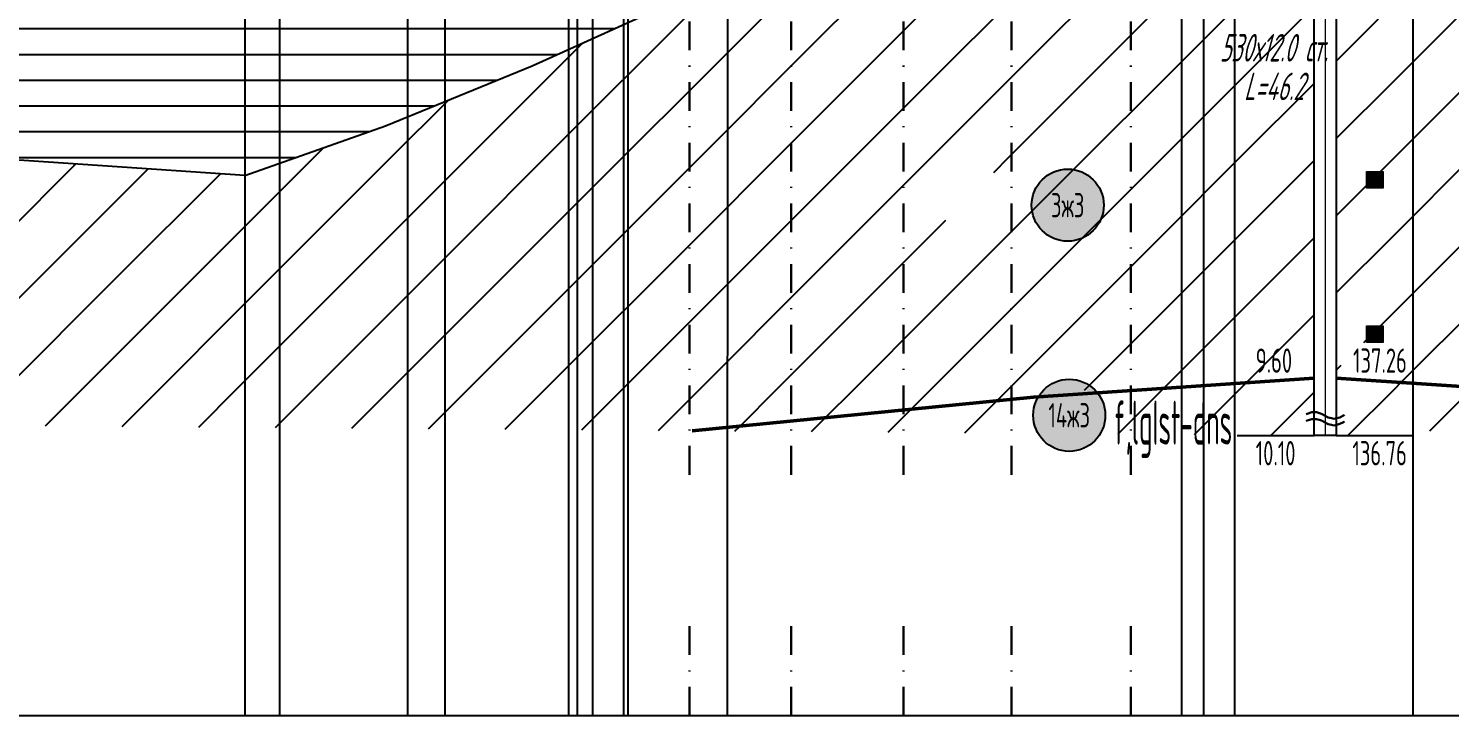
# Model space of a CAD drawing. Header units: metres. Extents: x -34 to 1749, y -3376 to -2956.
# Drawn here: x 1152.9 to 1281.8, y -3226.5 to -3164.2 of the extents above; entities that cross this region are included whole.
import ezdxf
from ezdxf.enums import TextEntityAlignment as Align

# ---------------------------------------------------------------- set-up
doc = ezdxf.new("R2010")
doc.units = ezdxf.units.M
doc.header["$LTSCALE"] = 0.2
doc.linetypes.add('DASHDOT', pattern=[27, 13, -7, 0, -7])
for name, color, linetype in [('МГТ_ИГ_Геология', 252, 'Continuous'), ('Примыкания', 7, 'Continuous'), ('Таблица', 7, 'Continuous'), ('Узлы', 7, 'Continuous'), ('Футляры', 7, 'Continuous')]:
    doc.layers.add(name, color=color, linetype=linetype)
doc.layers.add('МГТ_НВК_котлованы', color=7, linetype='Continuous', lineweight=30)
doc.styles.add('SPDS', font='SPDS', dxfattribs={"width": 0.7, "oblique": 15, "height": 2.5})
doc.styles.add('Стиль Simplex', font='simplex.shx')
pattern_1 = [(45, (-4.154, -2825.848), (0, 21), [9.8995, -19.79898]), (45, (9.846, -2839.848), (0, 21), [9.8995, -19.79898]), (45, (-4.154, -2839.848), (0, 21), [14.142, -15.55648]), (45, (5.846, -2829.848), (0, 21), [15.556, -14.14248]), (45, (2.846, -2839.848), (0, 21), [19.799, -9.89948]), (45, (-4.154, -2832.848), (0, 21), [19.799, -9.89948])]

# ---------------------------------------------------------------- blocks, each defined once
blk = doc.blocks.new('DN')
at = {"layer": 'МГТ_ИГ_Геология', "lineweight": 30, "flags": 128}
for points in [[(-0.126, -0.007), (-0.117, -0.002), (-0.073, 0.011), (-0.033, 0.011), (0.003, 0), (0.02, -0.007), (0.039, -0.019), (0.074, -0.037), (0.103, -0.043), (0.125, -0.048), (0.151, -0.043), (0.18, -0.036), (0.213, -0.019), (0.223, -0.012)], [(-0.126, -0.068), (-0.117, -0.063), (-0.073, -0.05), (-0.033, -0.05), (0.003, -0.059), (0.02, -0.067), (0.039, -0.079), (0.074, -0.098), (0.103, -0.103), (0.125, -0.108), (0.151, -0.103), (0.18, -0.095), (0.213, -0.079), (0.223, -0.072)]]:
    blk.add_lwpolyline(points, dxfattribs=at)
blk = doc.blocks.new('PR_KV')
at = {"linetype": 'Continuous', "lineweight": 0}
blk.add_hatch(color=252, dxfattribs=at).paths.add_polyline_path([(-0.077, 0.075), (0.077, 0.075), (0.077, -0.075), (-0.077, -0.075)])
at = {"color": 252, "linetype": 'Continuous', "lineweight": 0, "flags": 128}
blk.add_lwpolyline([(-0.077, 0.075), (0.077, 0.075), (0.077, -0.075), (-0.077, -0.075)], close=True, dxfattribs=at)
blk = doc.blocks.new('круг14_-26_3')
at = {"true_color": 0xffffff}
blk.add_hatch(color=7, dxfattribs=at).paths.add_polyline_path([(-0.327, 0, 1), (0.327, 0, 1)])
at = {"layer": 'МГТ_ИГ_Геология'}
blk.add_circle((0, 0), 0.327, dxfattribs=at)
at = {"layer": 'МГТ_ИГ_Геология', "style": 'Стиль Simplex', "width": 0.590909}
blk.add_text('14ж3', height=0.22, dxfattribs=at).set_placement((0, 0), align=Align.MIDDLE_CENTER)
blk = doc.blocks.new('круг3_-26_3')
at = {"true_color": 0xffffff}
blk.add_hatch(color=7, dxfattribs=at).paths.add_polyline_path([(-0.327, 0, 1), (0.327, 0, 1)])
at = {"color": 7, "lineweight": 25}
blk.add_circle((0, 0), 0.327, dxfattribs=at)
at = {"color": 7, "lineweight": 25, "style": 'Стиль Simplex', "width": 0.590909}
blk.add_text('3ж3', height=0.22, dxfattribs=at).set_placement((0, 0), align=Align.MIDDLE_CENTER)

msp = doc.modelspace()

# ---------------------------------------------------------------- hatches: boundary and pattern name
at = {"layer": 'МГТ_ИГ_Геология'}
h = msp.add_hatch(dxfattribs=at)
h.set_pattern_fill('GR07', color=256, scale=10, style=0, pattern_type=2)
h.set_pattern_definition([(0, (-4.244, -2839.8476), (0, 7), [16.33, 0]), (0, (-4.244, -2837.5176), (0, 7), [16.33, 0]), (0, (-4.244, -2835.1776), (0, 7), [16.33, 0])])
h.paths.add_polyline_path([(1225.374, -3154.921), (1238.11, -3148.246), (1249.955, -3141.674), (1260.555, -3135.464), (1269.558, -3129.874), (1269.558, -3114.874), (1172.574, -3141.179), (1109.599, -3134.989), (1073.232, -3136.497), (1070.092, -3141.358), (1067.017, -3146.127), (1063.738, -3150.721), (1059.983, -3155.055), (1055.479, -3159.047), (1049.956, -3162.611), (1043.142, -3165.665), (1034.765, -3168.126), (1172.576, -3177.475), (1185.347, -3172.976), (1198.639, -3167.545), (1212.1, -3161.44)])
h.paths.add_polyline_path([(1163.214, -3158.397, -1), (1156.668, -3158.397, -1)], flags=16)
h.paths.add_polyline_path([(1157.906, -3160.047), (1161.977, -3160.047), (1161.977, -3156.747), (1157.906, -3156.747)], flags=8)
h.paths.add_polyline_path([(1171.411, -3160.619), (1176.078, -3160.619), (1176.078, -3154.619), (1171.411, -3154.619)], flags=24)
h.paths.add_polyline_path([(1261.88, -3129.924), (1269.108, -3129.924), (1269.108, -3126.624), (1261.88, -3126.624)], flags=24)
h.paths.add_polyline_path([(1134.1, -3156.663), (1147.542, -3156.663), (1147.542, -3161.958), (1134.1, -3161.958)], flags=16)
h.paths.add_polyline_path([(1136.263, -3161.01), (1143.943, -3161.01), (1144.975, -3157.158), (1137.295, -3157.158)], flags=8)
h = msp.add_hatch(dxfattribs=at)
h.set_pattern_fill('GR38', color=256, scale=10, style=0, pattern_type=2)
h.set_pattern_definition(pattern_1)
h.paths.add_polyline_path([(1269.558, -3159.953), (1215.661, -3159.691), (1212.1, -3161.44), (1198.639, -3167.545), (1185.347, -3172.976), (1172.576, -3177.475), (1018.49, -3167.021), (986.686, -3166.056), (986.686, -3197.363), (986.973, -3197.308), (987.017, -3197.285), (986.686, -3197.365), (986.686, -3197.963), (986.935, -3197.916), (987.017, -3197.875), (986.686, -3197.967), (986.686, -3198.933), (1213.139, -3200.635), (1243.488, -3197.661, -0.5450264), (1248.975, -3197.27), (1269.558, -3195.874)])
h.paths.add_polyline_path([(1086.348, -3186.233, -1), (1092.894, -3186.233, -1)], flags=16)
h.paths.add_polyline_path([(1235.854, -3180.18, -1), (1242.4, -3180.18, -1)], flags=16)
h.paths.add_polyline_path([(990.956, -3182.775), (989.416, -3182.775), (989.416, -3181.275), (990.956, -3181.275)], flags=16)
h.paths.add_polyline_path([(1087.338, -3187.883), (1091.904, -3187.883), (1091.904, -3184.583), (1087.338, -3184.583)], flags=8)
h.paths.add_polyline_path([(1236.843, -3181.83), (1241.41, -3181.83), (1241.41, -3178.53), (1236.843, -3178.53)], flags=8)
h.paths.add_polyline_path([(1261.88, -3195.924), (1269.108, -3195.924), (1269.108, -3192.624), (1261.88, -3192.624)], flags=24)
h.paths.add_polyline_path([(1261.958, -3163.292), (1269.187, -3163.292), (1269.187, -3159.992), (1261.958, -3159.992)], flags=24)
h.paths.add_polyline_path([(1116.887, -3184.853), (1130.329, -3184.853), (1130.329, -3190.148), (1116.887, -3190.148)], flags=16)
h.paths.add_polyline_path([(1119.089, -3189.249), (1126.683, -3189.249), (1127.728, -3185.348), (1120.134, -3185.348)], flags=8)
h = msp.add_hatch(dxfattribs=at)
h.set_pattern_fill('GR38', color=256, scale=10, style=0, pattern_type=2)
h.set_pattern_definition(pattern_1)
h.paths.add_polyline_path([(1402.775, -3190.826), (1396.133, -3187.201), (1390.024, -3183.184), (1384.281, -3178.954), (1378.736, -3174.689), (1373.222, -3170.569), (1367.569, -3166.773), (1361.609, -3163.479), (1361.609, -3196.586), (1410.12, -3201.772), (1410.12, -3193.879)])
edge = h.paths.add_edge_path(flags=16)
edge.add_arc((1378.059, -3188.479), 0.642, 0, 360)
h.paths.add_polyline_path([(1365.879, -3183.229), (1364.339, -3183.229), (1364.339, -3181.729), (1365.879, -3181.729)], flags=16)
h.paths.add_polyline_path([(1359.609, -3163.479), (1352.05, -3161.535), (1271.558, -3159.874), (1271.558, -3195.874), (1288.392, -3196.993), (1309.546, -3199.114), (1359.609, -3196.531)])
edge = h.paths.add_edge_path(flags=16)
edge.add_arc((1320.073, -3181.974), 3.273, 0, 360)
h.paths.add_polyline_path([(1275.828, -3178.624), (1274.288, -3178.624), (1274.288, -3177.124), (1275.828, -3177.124)], flags=16)
h.paths.add_polyline_path([(1275.828, -3191.124), (1275.828, -3192.624), (1274.288, -3192.624), (1274.288, -3191.124)], flags=16)
h.paths.add_polyline_path([(1317.79, -3183.624), (1322.356, -3183.624), (1322.356, -3180.324), (1317.79, -3180.324)], flags=0)
h.paths.add_polyline_path([(1351.807, -3165.945), (1359.159, -3165.945), (1359.159, -3162.645), (1351.807, -3162.645)], flags=16)
h.paths.add_polyline_path([(1272.008, -3195.924), (1277.07, -3195.924), (1277.07, -3192.624), (1272.008, -3192.624)], flags=17)
h.paths.add_polyline_path([(1272.087, -3163.292), (1277.149, -3163.292), (1277.149, -3159.992), (1272.087, -3159.992)], flags=16)
h.paths.add_polyline_path([(1380.272, -3190.852), (1393.714, -3190.852), (1393.714, -3196.147), (1380.272, -3196.147)], flags=16)
h.paths.add_polyline_path([(1382.473, -3195.248), (1390.067, -3195.248), (1391.112, -3191.347), (1383.519, -3191.347)], flags=8)
h.paths.add_polyline_path([(1291.272, -3179.836), (1304.714, -3179.836), (1304.714, -3185.131), (1291.272, -3185.131)], flags=16)
h.paths.add_polyline_path([(1293.474, -3184.232), (1301.067, -3184.232), (1302.113, -3180.331), (1294.519, -3180.331)], flags=8)
h = msp.add_hatch(dxfattribs=at)
h.set_pattern_fill('GR38', color=256, scale=10, style=0, pattern_type=2)
h.set_pattern_definition(pattern_1)
h.paths.add_polyline_path([(1288.392, -3196.993), (1271.558, -3195.874), (1271.558, -3201.074), (1309.546, -3199.114)])
h.paths.add_polyline_path([(1269.558, -3195.874), (1248.975, -3197.27, -0.1623548), (1249.63, -3199.235, -0.1347723), (1249.171, -3200.906), (1269.558, -3201.059)])
h.paths.add_polyline_path([(1243.084, -3199.235, -0.126093), (1243.488, -3197.661), (1213.139, -3200.635), (1243.518, -3200.863, -0.130948)])
h.paths.add_polyline_path([(1250.041, -3204.564), (1265.127, -3204.564), (1265.127, -3196.564), (1250.041, -3196.564)], flags=9)
h.paths.add_polyline_path([(1284.279, -3198.835), (1297.722, -3198.835), (1297.722, -3204.13), (1284.279, -3204.13)])
h.paths.add_polyline_path([(1286.481, -3203.231), (1294.031, -3203.231), (1295.077, -3199.33), (1287.527, -3199.33)], flags=24)

# ---------------------------------------------------------------- linework, layer by layer
at = {"layer": 'МГТ_ИГ_Геология', "linetype": 'Continuous', "lineweight": 0}
for p, q in [((1270.558, -3159.874), (1270.558, -3195.874)), ((1270.558, -3195.874), (1270.558, -3201.074))]:
    msp.add_line(p, q, dxfattribs=at)
at = {"layer": 'МГТ_ИГ_Геология', "linetype": 'Continuous', "lineweight": 25}
for p, q in [((1262.558, -3201.074), (1269.558, -3201.074)), ((1271.558, -3201.074), (1278.558, -3201.074))]:
    msp.add_line(p, q, dxfattribs=at)
msp.add_lwpolyline([(1269.558, -3099.874), (1271.558, -3099.874), (1271.558, -3201.074), (1269.558, -3201.074), (1269.558, -3099.874), (1269.558, -3099.874)], close=True, dxfattribs=at)
at = {"layer": 'МГТ_ИГ_Геология', "linetype": 'Continuous', "lineweight": 25, "flags": 128}
for points in [[(1172.574, -3177.476), (1185.347, -3172.976), (1198.639, -3167.545), (1212.1, -3161.44), (1225.374, -3154.921), (1238.11, -3148.246), (1249.955, -3141.674), (1260.555, -3135.464), (1269.558, -3129.874)], [(1172.576, -3177.475), (1018.49, -3167.021), (985.686, -3166.025)]]:
    msp.add_lwpolyline(points, dxfattribs=at)
at = {"layer": 'МГТ_ИГ_Геология', "linetype": 'Continuous', "lineweight": 50, "flags": 128}
for points in [[(1269.558, -3195.874), (1244.093, -3197.601), (1213.139, -3200.635)], [(1271.558, -3195.874), (1288.392, -3196.993), (1309.546, -3199.114)]]:
    msp.add_lwpolyline(points, dxfattribs=at)
at = {"layer": 'МГТ_НВК_котлованы', "linetype": 'DASHDOT', "lineweight": 30, "flags": 128}
for points in [[(1212.919, -3204.62), (1212.919, -3073.222)], [(1222.119, -3204.62), (1222.119, -3073.277)], [(1232.319, -3204.62), (1232.319, -3073.4)], [(1242.119, -3204.62), (1242.089, -3073.353)], [(1252.919, -3204.62), (1252.919, -3073.355)], [(1212.919, -3226.467), (1212.919, -3217.268)], [(1222.119, -3226.467), (1222.119, -3217.268)], [(1232.319, -3226.467), (1232.319, -3217.268)], [(1242.119, -3226.467), (1242.119, -3217.268)], [(1252.919, -3226.467), (1252.919, -3217.268)]]:
    msp.add_lwpolyline(points, dxfattribs=at)
at = {"layer": 'Примыкания'}
for p, q in [((1175.718, -3100.686), (1175.718, -3226.467)), ((1190.719, -3100.567), (1190.719, -3226.467)), ((1278.509, -3120.427), (1278.509, -3226.467))]:
    msp.add_line(p, q, dxfattribs=at)
at = {"layer": 'Таблица'}
msp.add_line((857.507, -3226.467), (1474.12, -3226.467), dxfattribs=at)
at = {"layer": 'Узлы'}
for p, q in [((1257.519, -3101.944), (1257.519, -3226.467)), ((1206.919, -3102.63), (1206.919, -3226.467)), ((1207.319, -3102.63), (1207.319, -3226.467)), ((1216.361, -3103.01), (1216.319, -3226.467)), ((1262.319, -3103.111), (1262.319, -3226.467)), ((1201.919, -3103.967), (1201.919, -3226.467)), ((1202.719, -3103.967), (1202.719, -3226.467)), ((1259.519, -3104.141), (1259.519, -3226.467)), ((1172.575, -3106.1), (1172.575, -3226.467)), ((1204.119, -3106.667), (1204.119, -3226.467)), ((1187.319, -3150.804), (1187.319, -3226.467))]:
    msp.add_line(p, q, dxfattribs=at)

# ---------------------------------------------------------------- block references
at = {"layer": 'МГТ_ИГ_Геология', "xscale": 10, "yscale": 10, "zscale": 10}
for name, p in [('круг3_-26_3', (1247.204, -3180.18)), ('PR_KV', (1275.058, -3177.874)), ('PR_KV', (1275.058, -3191.874)), ('круг14_-26_3', (1247.343, -3199.235)), ('DN', (1270.089, -3199.074))]:
    msp.add_blockref(name, p, dxfattribs=at)

# ---------------------------------------------------------------- texts
at = {"layer": 'МГТ_ИГ_Геология', "lineweight": 25, "style": 'Стиль Simplex', "width": 0.590909}
msp.add_text('9.60', height=2.2, dxfattribs=at).set_placement((1264.253, -3195.374))
msp.add_text('137.26', height=2.2, dxfattribs=at).set_placement((1277.965, -3195.374), align=Align.RIGHT)
at = {"layer": 'МГТ_ИГ_Геология', "lineweight": 30, "style": 'Стиль Simplex', "width": 0.4}
msp.add_text('f,lgIst-dns', height=4, dxfattribs=at).set_placement((1251.374, -3199.898), align=Align.MIDDLE_LEFT)
at = {"layer": 'МГТ_ИГ_Геология', "lineweight": 25, "style": 'Стиль Simplex', "width": 0.590909}
msp.add_text('10.10', height=2.2, dxfattribs=at).set_placement((1264.253, -3201.574), align=Align.TOP_LEFT)
msp.add_text('136.76', height=2.2, dxfattribs=at).set_placement((1277.965, -3201.574), align=Align.TOP_RIGHT)
at = {"layer": 'Футляры', "color": 0, "style": 'SPDS', "oblique": 15, "width": 0.7}
for s, p in [('530х12.0 ст.', (1265.905, -3165.906)), ('L=46.2', (1265.905, -3169.406))]:
    msp.add_text(s, height=2.5, dxfattribs=at).set_placement(p, align=Align.MIDDLE_CENTER)

doc.saveas('drawing.dxf')
